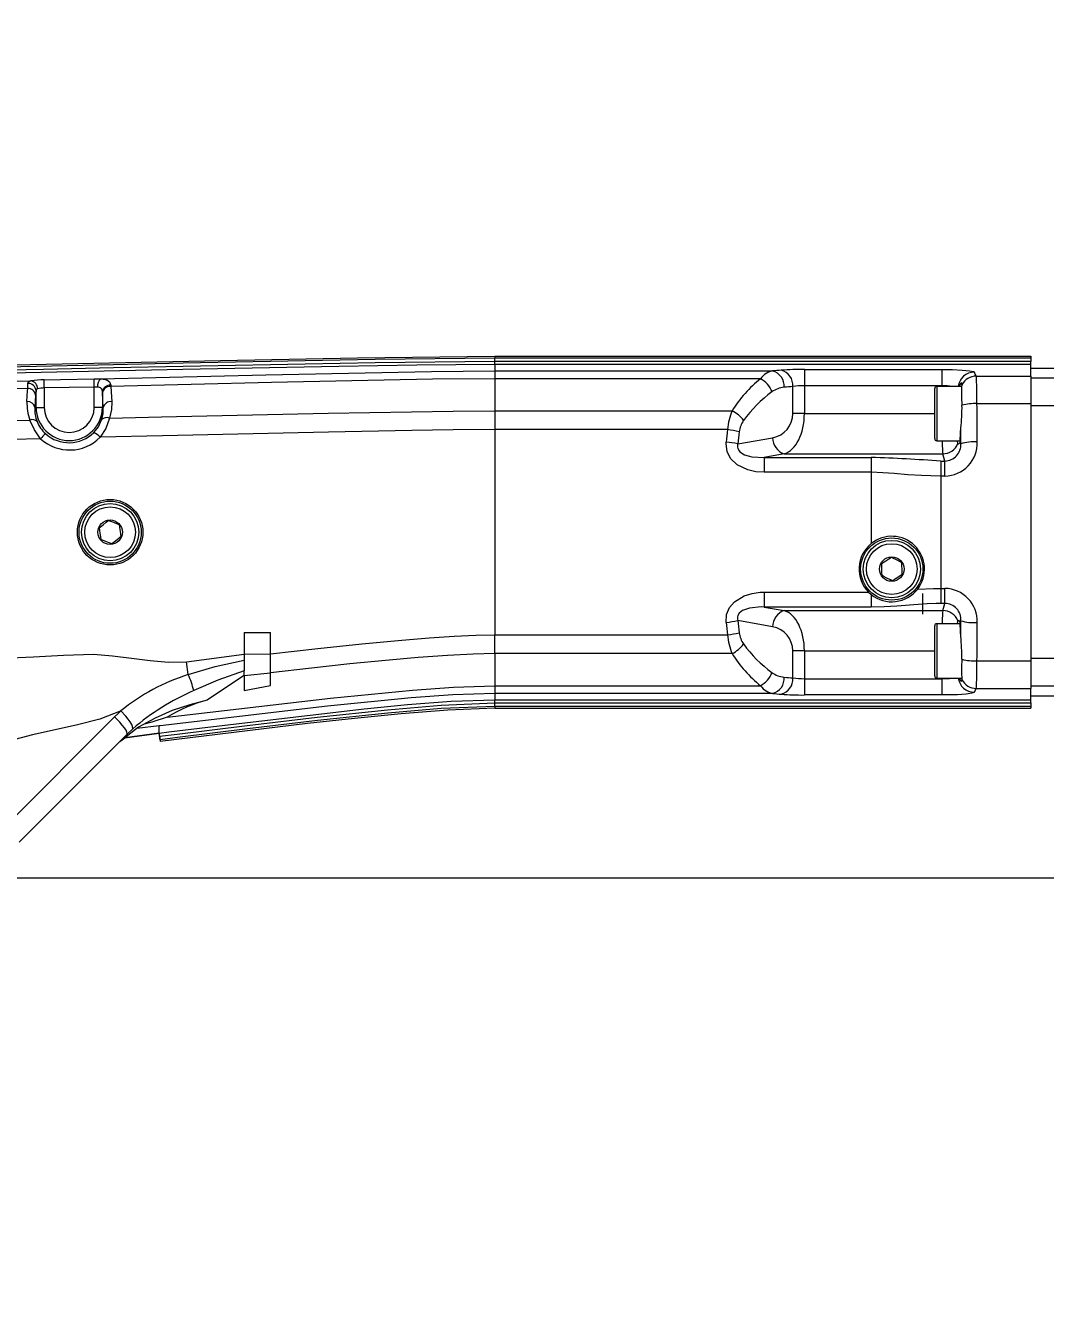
# Model space of a CAD drawing. Header units: millimetres. Extents: x 20 to 768, y 29 to 540.
# Drawn here: x 664.21 to 689.12, y 367.54 to 399.03 of the extents above; entities that cross this region are included whole.
import ezdxf

# ---------------------------------------------------------------- set-up
doc = ezdxf.new("R2010")
doc.units = ezdxf.units.MM
doc.linetypes.add('CENTERX2', pattern=[20.32, 12.7, -2.54, 2.54, -2.54])
doc.styles.add('SLDTEXTSTYLE0', font='TXT', dxfattribs={"width": 0.605})
doc.dimstyles.new('SLDDIMSTYLE1', dxfattribs={"dimtxt": 3.5, "dimasz": 3.5, "dimexe": 0, "dimexo": 0.0625, "dimgap": 0.875, "dimtad": 1, "dimtoh": 1, "dimdec": 4, "dimlfac": 10, "dimzin": 12, "dimdsep": 46, "dimtxsty": 'SLDTEXTSTYLE0', "dimsah": 1, "dimcen": 0.09, "dimadec": 1, "dimazin": 0, "dimtfac": 1, "dimtdec": 3, "dimtofl": 0, "dimtmove": 0, "dimatfit": 3, "dimfxl": 1, "dimfrac": 2, "dimtolj": 1, "dimtzin": 12, "dimarcsym": 0})
doc.dimstyles.new('SLDDIMSTYLE2', dxfattribs={"dimtxt": 3.5, "dimasz": 3.5, "dimexe": 0, "dimexo": 0.0625, "dimgap": 0.875, "dimtad": 1, "dimtoh": 1, "dimlfac": 10, "dimrnd": 1e-09, "dimzin": 12, "dimdsep": 46, "dimtxsty": 'SLDTEXTSTYLE0', "dimsah": 1, "dimcen": 0, "dimadec": 0, "dimazin": 0, "dimtfac": 1, "dimtdec": 3, "dimtofl": 0, "dimtmove": 0, "dimatfit": 3, "dimfxl": 1, "dimfrac": 2, "dimtolj": 1, "dimtzin": 12, "dimarcsym": 0})

# ---------------------------------------------------------------- blocks, each defined once
blk = doc.blocks.new('*D16')
at = {"color": 7, "linetype": 'Continuous', "lineweight": 0, "transparency": 16777216}
for p, q in [((463.857, 404.246), (457.23, 405.414)), ((668.128, 378.198), (768.307, 378.198))]:
    blk.add_line(p, q, dxfattribs=at)
blk.add_arc((611.578, 378.198), 155.229, 0, 170, dxfattribs=at)
for points in [[(458.707, 405.154), (459.883, 408.494), (458.825, 408.693)], [(766.807, 378.198), (767.306, 381.704), (766.229, 381.692)]]:
    blk.add_solid(points, dxfattribs=at)
at = {"color": 7, "linetype": 'Continuous', "lineweight": 0, "transparency": 16777216, "char_height": 3.5, "attachment_point": 1, "rotation": 355, "style": 'SLDTEXTSTYLE0'}
for s, insert in [('170', (620.444, 537.784)), ('%%d', (628.434, 537.075))]:
    blk.add_mtext(s, dxfattribs=dict(at, insert=insert))
blk = doc.blocks.new('*D17')
at = {"color": 7, "linetype": 'Continuous', "lineweight": 0, "transparency": 16777216}
for p, q in [((668.128, 378.198), (767.702, 378.198)), ((463.857, 352.151), (457.826, 351.088))]:
    blk.add_line(p, q, dxfattribs=at)
blk.add_arc((611.578, 378.198), 154.624, 190, 0, dxfattribs=at)
for points in [[(766.202, 378.198), (765.624, 374.705), (766.701, 374.693)], [(459.303, 351.348), (459.421, 347.809), (460.479, 348.008)]]:
    blk.add_solid(points, dxfattribs=at)
at = {"color": 7, "linetype": 'Continuous', "lineweight": 0, "transparency": 16777216, "char_height": 3.5, "attachment_point": 1, "rotation": 5, "style": 'SLDTEXTSTYLE0'}
for s, insert in [('%%d', (627.595, 228.914)), ('170', (619.604, 228.225))]:
    blk.add_mtext(s, dxfattribs=dict(at, insert=insert))
blk = doc.blocks.new('*D18')
at = {"color": 7, "linetype": 'Continuous', "lineweight": 0, "transparency": 16777216}
blk.add_line((701.455, 498.291), (611.578, 378.198), dxfattribs=at)
blk.add_solid([(701.455, 498.291), (698.927, 495.811), (699.789, 495.166)], dxfattribs=at)
at = {"color": 7, "linetype": 'Continuous', "lineweight": 0, "transparency": 16777216, "char_height": 3.5, "attachment_point": 1, "rotation": 53.189, "style": 'SLDTEXTSTYLE0'}
for s, insert in [('1500', (650.717, 438.022)), ('R', (648.641, 435.249))]:
    blk.add_mtext(s, dxfattribs=dict(at, insert=insert))
blk = doc.blocks.new('SW_CENTERMARKSYMBOL_3')
at = {"color": 0, "linetype": 'Continuous', "lineweight": 0}
blk.add_line((0.7, 0), (56.55, 0), dxfattribs=at)

msp = doc.modelspace()

# ---------------------------------------------------------------- linework, layer by layer
at = {"color": 7, "linetype": 'Continuous', "lineweight": 15}
for p, q in [((675.67432, 390.951278), (675.674367, 390.907694)), ((675.67432, 390.951278), (688.77455, 390.951278)), ((675.674367, 390.821228), (675.674367, 390.907694)), ((675.674367, 390.907694), (675.674552, 390.907694)), ((675.674552, 390.821228), (675.674367, 390.821228)), ((675.674552, 390.821228), (675.674552, 390.907694)), ((675.674552, 390.907694), (688.77455, 390.907694)), ((675.674552, 390.744833), (675.674552, 390.821228)), ((688.77455, 390.821228), (675.674552, 390.821228)), ((688.77455, 390.951278), (688.77455, 390.907694)), ((688.77455, 390.907694), (688.77455, 390.821228)), ((688.77455, 390.744833), (688.77455, 390.821228)), ((675.674552, 390.744833), (675.674552, 390.589006)), ((688.77455, 390.744833), (675.674552, 390.744833)), ((675.674552, 390.589006), (675.674552, 390.400576)), ((675.674552, 390.589006), (682.463819, 390.589006)), ((683.240241, 390.626857), (686.594969, 390.626857)), ((683.240241, 390.626857), (683.240241, 390.228085)), ((686.594969, 390.626857), (686.594969, 390.228085)), ((688.77455, 390.465138), (688.77455, 390.744833)), ((689.474553, 390.648484), (688.77455, 390.648484)), ((664.259881, 390.16165), (664.265502, 390.28705)), ((664.664346, 390.174023), (664.664346, 389.698485)), ((665.884757, 389.698485), (665.884757, 390.196222)), ((666.28806, 390.242301), (666.290605, 390.213036)), ((682.163656, 390.400576), (675.674552, 390.400576)), ((675.674552, 390.400575), (675.674552, 389.61369)), ((682.957393, 389.548484), (682.957393, 390.208985)), ((683.240241, 390.228085), (683.240241, 389.548484)), ((686.594969, 390.228085), (683.240241, 390.228085)), ((687.083108, 390.211985), (686.474556, 390.211985)), ((687.438745, 390.465138), (688.77455, 390.465138)), ((688.77455, 390.465138), (688.77455, 389.793562)), ((689.474553, 390.410535), (688.77455, 390.410535)), ((664.454925, 389.999952), (664.436162, 389.698485)), ((664.464623, 390.100406), (664.454925, 389.999952)), ((664.464623, 389.698485), (664.464623, 390.100406)), ((666.084487, 390.074818), (666.084487, 389.698485)), ((666.086263, 390.051399), (666.084487, 390.074818)), ((666.107625, 389.698485), (666.086263, 390.051399)), ((686.424554, 388.934984), (686.424554, 390.161985)), ((664.436162, 389.698485), (664.464623, 389.698485)), ((664.464623, 389.698485), (664.664346, 389.698485)), ((666.084487, 389.698485), (665.884757, 389.698485)), ((666.107625, 389.698485), (666.084487, 389.698485)), ((675.674552, 389.613689), (675.674552, 389.155324)), ((675.674552, 389.613689), (681.471533, 389.613689)), ((683.240241, 389.548484), (682.957393, 389.548484)), ((687.456966, 389.793562), (688.77455, 389.793562)), ((688.77455, 389.793562), (688.77455, 383.503407)), ((689.474553, 389.738911), (688.77455, 389.738911)), ((681.36344, 389.155324), (675.674552, 389.155324)), ((675.674552, 389.155323), (675.674552, 384.141644)), ((681.610996, 388.807619), (682.461584, 388.9576)), ((686.474556, 388.884985), (687.045288, 388.884985)), ((686.991364, 388.813438), (686.983538, 388.884985)), ((687.044442, 388.876727), (687.063867, 388.811363)), ((682.744426, 388.563677), (682.253904, 388.477185)), ((682.253904, 388.477185), (684.874553, 388.477185)), ((682.253904, 388.477185), (682.253904, 388.112542)), ((682.744426, 388.563677), (686.620951, 388.563677)), ((684.874553, 388.477179), (684.874553, 388.112532)), ((686.574555, 388.387696), (686.574555, 388.020545)), ((686.574555, 388.387696), (686.673254, 388.387696)), ((686.673254, 388.387696), (686.620951, 388.563677)), ((686.673254, 388.020545), (686.673254, 388.387696)), ((684.874553, 388.112542), (682.253904, 388.112542)), ((684.874553, 388.112532), (684.874553, 386.372985)), ((686.574555, 388.020557), (686.574555, 385.276418)), ((686.673254, 388.020545), (686.574555, 388.020545)), ((682.253904, 385.184427), (684.807247, 385.184427)), ((682.253904, 385.184427), (682.253904, 384.819784)), ((684.807247, 385.184427), (684.874553, 385.123985)), ((686.124552, 385.148484), (686.124552, 384.648484)), ((686.574555, 385.276424), (686.574555, 384.909273)), ((686.574555, 385.276424), (686.673254, 385.276424)), ((686.673254, 384.909273), (686.673254, 385.276424)), ((682.253904, 384.819784), (682.744426, 384.733292)), ((684.874553, 384.819784), (682.253904, 384.819784)), ((684.874553, 385.123988), (684.874553, 384.81979)), ((686.673254, 384.909273), (686.574555, 384.909273)), ((686.620951, 384.733292), (686.673254, 384.909273)), ((682.744426, 384.733292), (686.620951, 384.733292)), ((669.548661, 384.198484), (670.194227, 384.198484)), ((669.548661, 384.198484), (669.548661, 383.664162)), ((670.194227, 383.675168), (670.194227, 384.198484)), ((682.461584, 384.339369), (681.610996, 384.48935)), ((686.424554, 383.635712), (686.424554, 384.361984)), ((687.045288, 384.411985), (686.474556, 384.411985)), ((686.983782, 384.411985), (686.991364, 384.483531)), ((687.063867, 384.485606), (687.044442, 384.420242)), ((675.674552, 384.141645), (681.36344, 384.141645)), ((675.674552, 383.68328), (675.674552, 384.141644)), ((668.141812, 383.48119), (669.548661, 383.664164)), ((669.548661, 383.664162), (670.194227, 383.675168)), ((669.548661, 383.66416), (669.548661, 383.525436)), ((670.194227, 383.668027), (670.194227, 383.675168)), ((670.194227, 383.284527), (670.194227, 383.668027)), ((675.674552, 383.68328), (675.674552, 382.896394)), ((681.471533, 383.68328), (675.674552, 383.68328)), ((682.957393, 383.087984), (682.957393, 383.748485)), ((683.240241, 383.748485), (682.957393, 383.748485)), ((683.240241, 383.748485), (683.240241, 383.068884)), ((686.424554, 383.134984), (686.424554, 383.635712)), ((689.474553, 383.558058), (688.77455, 383.558058)), ((668.183315, 383.167233), (668.141812, 383.48119)), ((669.548661, 383.525436), (669.548661, 383.257692)), ((669.548661, 383.145948), (669.548661, 383.257692)), ((670.194227, 383.21483), (670.194227, 383.284527)), ((687.456966, 383.503407), (688.77455, 383.503407)), ((688.77455, 383.503407), (688.77455, 382.831831)), ((669.548661, 383.14598), (670.194227, 383.21483)), ((669.548661, 383.145948), (669.548661, 382.77717)), ((670.194227, 382.900094), (670.194227, 383.21483)), ((683.240241, 383.068884), (683.240241, 382.670112)), ((683.240241, 383.068884), (686.594969, 383.068884)), ((686.474556, 383.084985), (687.083733, 383.084985)), ((686.594969, 383.068884), (686.594969, 382.670112)), ((669.548661, 382.77717), (670.194227, 382.900094)), ((675.674552, 382.896393), (675.674552, 382.707964)), ((675.674552, 382.896393), (682.163656, 382.896393)), ((675.674552, 382.707964), (675.674552, 382.552136)), ((682.463819, 382.707964), (675.674552, 382.707964)), ((686.594969, 382.670112), (683.240241, 382.670112)), ((687.438745, 382.831831), (688.77455, 382.831831)), ((689.474553, 382.886434), (688.77455, 382.886434)), ((688.77455, 382.552136), (688.77455, 382.831831)), ((688.77455, 382.648485), (689.474553, 382.648485)), ((675.674552, 382.552136), (688.77455, 382.552136)), ((675.674552, 382.475741), (675.674552, 382.552136)), ((675.674552, 382.475741), (688.77455, 382.475741)), ((675.674552, 382.389275), (675.674552, 382.47574)), ((688.77455, 382.389275), (675.674552, 382.389275)), ((675.674552, 382.389275), (675.674552, 382.34569)), ((675.674552, 382.34569), (688.77455, 382.34569)), ((688.77455, 382.475741), (688.77455, 382.552136)), ((688.77455, 382.475741), (688.77455, 382.389275)), ((688.77455, 382.389275), (688.77455, 382.34569)), ((663.735873, 379.484105), (666.384286, 382.137231)), ((666.689045, 381.712974), (664.049203, 379.073133)), ((666.6313, 381.623666), (667.474562, 381.733382)), ((666.827494, 381.844381), (666.689039, 381.712972)), ((667.47433, 381.735228), (667.47455, 381.735257)), ((667.47455, 381.735257), (667.47455, 381.917207)), ((666.660089, 381.627412), (666.51336, 381.523728)), ((667.483902, 381.660412), (667.484147, 381.660444)), ((667.494953, 381.575887), (667.494721, 381.575858)), ((667.494721, 381.575858), (667.500288, 381.532312))]:
    msp.add_line(p, q, dxfattribs=at)
at = {"color": 8, "linetype": 'Continuous', "lineweight": 15}
for p, q in [((686.474556, 390.211985), (686.474556, 388.884985)), ((686.594969, 390.211985), (686.594969, 390.228085)), ((683.240241, 389.548484), (686.424554, 389.548484)), ((686.474556, 384.411985), (686.474556, 383.626521)), ((683.240241, 383.748485), (686.424554, 383.748485)), ((686.474556, 383.626521), (686.474556, 383.084985)), ((686.594969, 383.068884), (686.594969, 383.084985)), ((667.47455, 381.733467), (666.631562, 381.623865)), ((667.47455, 381.917207), (666.925323, 381.84776))]:
    msp.add_line(p, q, dxfattribs=at)
at = {"color": 7, "linetype": 'Continuous', "lineweight": 15, "flags": 128}
for points in [[(660.445246, 390.663158), (668.970925, 390.848168), (672.322208, 390.912033), (675.67432, 390.951278)], [(660.446266, 390.618899), (660.87184, 390.628259), (662.574119, 390.665905), (665.978688, 390.740875), (666.353268, 390.748994), (668.058253, 390.785358), (668.484509, 390.794272), (670.189608, 390.828874), (671.04221, 390.845273), (672.747571, 390.875491), (675.674367, 390.907694)], [(675.674367, 390.821228), (672.748995, 390.789315), (671.043837, 390.759368), (670.1913, 390.743103), (668.486297, 390.708842), (668.060059, 390.700012), (666.355116, 390.663963), (664.650214, 390.627074), (662.945325, 390.589746), (661.240456, 390.552358), (660.448119, 390.535069)], [(675.674552, 390.744835), (673.76827, 390.728349), (671.861989, 390.698172), (668.049425, 390.624254), (664.205504, 390.542409), (660.421932, 390.46017)], [(666.045261, 390.394777), (670.082337, 390.493689), (672.102189, 390.538182), (674.12383, 390.574818), (675.674552, 390.589006)], [(686.594969, 390.626857), (686.859119, 390.623272), (687.093485, 390.61264), (687.272001, 390.595406), (687.374789, 390.572588), (687.393868, 390.559314)], [(650.674552, 390.052668), (652.027399, 390.062136), (653.379238, 390.085236), (654.73007, 390.114017), (658.785585, 390.209377), (663.156861, 390.32075), (664.337886, 390.351141)], [(664.265502, 390.28705), (664.27477, 390.317417), (664.322329, 390.347563), (664.337886, 390.351141)], [(664.66071, 390.373081), (665.060646, 390.38037), (665.881157, 390.395259)], [(664.664346, 390.174023), (664.663679, 390.210694), (664.663029, 390.246122), (664.662427, 390.279104), (664.661891, 390.308522), (664.661438, 390.333378), (664.66108, 390.352828), (664.660836, 390.366214), (664.66071, 390.373081)], [(665.884757, 390.196222), (665.27046, 390.185073), (664.664346, 390.174023)], [(665.881157, 390.395259), (665.915889, 390.39574), (666.045261, 390.394777)], [(665.884757, 390.196222), (665.884096, 390.232866), (665.883458, 390.268268), (665.882862, 390.30123), (665.882326, 390.330637), (665.881879, 390.35549), (665.881527, 390.374951), (665.881282, 390.388359), (665.881157, 390.395259)], [(665.966803, 390.19576), (665.902126, 390.196704), (665.884757, 390.196222)], [(666.045261, 390.394777), (666.101182, 390.391047), (666.194845, 390.370867), (666.261453, 390.32165), (666.28806, 390.242301)], [(675.674552, 390.400574), (674.148071, 390.386391), (672.182578, 390.350952), (670.218134, 390.308139), (666.290605, 390.213036)], [(666.290605, 390.213036), (666.307569, 389.95864), (666.31437, 389.838373)], [(687.086857, 390.253762), (687.087387, 390.29629), (687.054855, 390.280866), (687.019623, 390.211985)], [(664.259881, 390.16165), (663.198287, 390.134594), (658.825237, 390.024315), (654.753933, 389.929735), (653.395123, 389.901348), (652.03532, 389.878721), (650.674552, 389.869482)], [(664.24324, 389.841569), (664.256484, 390.103788), (664.259881, 390.16165)], [(666.066993, 389.391159), (666.102875, 389.54752), (666.107625, 389.698485)], [(666.31437, 389.838373), (666.307897, 389.643984), (666.262222, 389.435573)], [(666.262222, 389.435573), (667.530394, 389.465667), (671.598596, 389.555866), (673.634851, 389.593111), (674.654377, 389.607415), (675.674552, 389.613691)], [(650.674552, 389.106599), (651.535845, 389.111737), (652.397135, 389.122718), (655.089495, 389.171611), (657.779709, 389.231572), (663.15924, 389.360437), (664.316392, 389.388596)], [(664.575547, 388.933533), (664.424032, 389.146701), (664.316392, 389.388596)], [(665.87683, 389.086802), (665.989185, 389.227675), (666.066993, 389.391159)], [(666.262222, 389.435573), (666.168064, 389.184795), (666.030813, 388.96903)], [(664.575547, 388.933533), (663.183695, 388.899356), (657.800436, 388.769328), (655.107376, 388.708879), (652.412165, 388.659618), (651.543805, 388.648489), (650.674552, 388.643302)], [(675.674552, 389.155323), (674.659151, 389.148936), (673.644406, 389.134424), (671.614254, 389.096739), (667.553956, 389.005621), (666.030813, 388.96903)], [(682.253904, 388.112542), (682.051492, 388.126765), (681.853903, 388.171771), (681.597728, 388.296221), (681.435997, 388.451968), (681.349975, 388.620244), (681.325013, 388.808337), (681.328154, 388.851682)], [(681.610996, 388.807619), (681.605661, 388.785716), (681.603814, 388.72494), (681.611574, 388.692392), (681.64379, 388.634701), (681.664759, 388.61173), (681.775552, 388.540692), (681.959027, 388.489477), (682.253904, 388.477185)], [(687.044442, 388.876727), (687.033838, 388.832827), (687.005496, 388.798695), (686.991364, 388.813438)], [(686.574555, 388.020566), (686.574549, 388.020566), (686.333329, 388.023131), (686.099434, 388.031374), (685.764861, 388.05449), (685.432905, 388.083682), (685.159088, 388.103852), (684.874553, 388.112534)], [(666.005493, 386.753073), (666.103906, 386.832084), (666.176546, 386.890401), (666.230595, 386.933793)], [(666.005493, 386.753073), (666.024709, 386.628336), (666.038889, 386.53627), (666.049445, 386.467764)], [(666.499663, 386.829205), (666.453249, 386.847246), (666.363848, 386.881998), (666.271437, 386.917919), (666.230595, 386.933793)], [(666.543615, 386.543896), (666.524399, 386.668633), (666.510213, 386.760699), (666.499663, 386.829205)], [(666.318506, 386.363176), (666.272098, 386.381217), (666.182697, 386.415968), (666.090286, 386.45189), (666.049445, 386.467764)], [(666.543615, 386.543896), (666.445196, 386.464885), (666.372556, 386.406568), (666.318506, 386.363176)], [(685.120058, 385.884745), (685.227287, 385.951316), (685.306424, 386.000451), (685.365314, 386.037012)], [(685.120058, 385.884745), (685.1241, 385.758601), (685.127086, 385.665496), (685.129303, 385.596217)], [(685.619802, 385.900752), (685.575909, 385.924255), (685.491348, 385.969531), (685.403937, 386.01633), (685.365314, 386.037012)], [(685.629046, 385.612224), (685.625005, 385.738369), (685.622025, 385.831473), (685.619802, 385.900752)], [(685.383797, 385.459957), (685.339898, 385.483461), (685.255337, 385.528737), (685.167927, 385.575536), (685.129303, 385.596217)], [(685.629046, 385.612224), (685.521824, 385.545653), (685.44268, 385.496518), (685.383797, 385.459957)], [(681.328154, 384.445286), (681.338668, 384.634987), (681.412173, 384.810196), (681.533182, 384.95016), (681.770587, 385.094732), (681.96047, 385.153737), (682.157737, 385.181292), (682.253904, 385.184427)], [(686.008078, 385.259972), (686.394924, 385.274918), (686.574555, 385.276415)], [(682.253904, 384.819784), (682.182336, 384.82239), (681.898719, 384.795852), (681.730569, 384.733731), (681.649226, 384.668823), (681.616348, 384.616951), (681.605924, 384.584125), (681.60407, 384.520865), (681.610996, 384.48935)], [(686.574555, 384.909262), (686.457903, 384.907525), (686.236394, 384.897045), (686.023516, 384.881602), (685.499049, 384.841567), (685.191822, 384.825847), (684.874553, 384.81979)], [(686.991364, 384.483531), (687.007279, 384.497795), (687.038511, 384.450779), (687.044442, 384.420242)], [(670.194227, 383.675168), (671.349401, 383.80585), (672.424215, 383.919042), (673.40625, 384.012002), (674.074442, 384.066791), (674.678451, 384.107476), (675.213361, 384.13286), (675.674552, 384.141647)], [(662.920082, 383.514153), (663.658846, 383.572449), (664.399481, 383.603815), (665.135539, 383.644186), (665.868509, 383.664425), (666.331792, 383.624359), (666.793287, 383.569137), (667.250508, 383.514542), (667.702043, 383.468979), (668.141812, 383.48119)], [(675.674552, 383.683278), (675.147355, 383.671764), (674.521464, 383.638862), (673.804951, 383.586323), (673.005897, 383.515898), (672.132367, 383.429338), (671.19245, 383.328394), (670.194215, 383.214819)], [(668.183345, 383.167178), (668.837768, 383.365624), (669.548661, 383.520083)], [(669.548661, 383.257723), (668.905956, 383.035952), (668.316442, 382.777649)], [(669.54856, 383.145905), (669.33524, 383.00439), (668.649859, 382.547672)], [(687.02119, 383.084985), (687.029797, 383.052931), (687.072033, 383.001661), (687.090367, 383.02265), (687.086857, 383.043207)], [(675.674552, 382.707964), (674.651379, 382.674381), (673.630619, 382.598167), (671.586687, 382.399908), (667.498821, 381.920223), (667.47455, 381.917207)], [(667.670501, 382.126003), (671.658749, 382.593645), (673.660517, 382.787788), (674.666369, 382.863122), (675.674552, 382.896395)], [(687.393868, 382.737655), (687.334735, 382.712573), (687.191522, 382.692205), (686.980862, 382.678109), (686.727196, 382.670986), (686.594969, 382.670112)], [(668.649859, 382.547672), (668.21881, 382.432376), (667.794091, 382.28754), (667.373574, 382.105896), (666.969616, 381.881517), (666.517938, 381.537263)], [(667.47455, 381.735257), (667.712611, 381.765724), (668.665022, 381.886187), (672.479564, 382.328967), (673.542667, 382.435202), (674.607742, 382.518465), (675.674552, 382.552135)], [(667.484147, 381.660444), (667.911882, 381.715045), (669.623363, 381.928395), (671.336162, 382.129256), (673.050911, 382.309134), (674.361241, 382.423679), (675.674552, 382.47574)], [(675.674552, 382.389275), (674.365336, 382.337383), (673.059065, 382.223362), (671.345705, 382.043848), (669.633645, 381.843576), (667.922628, 381.630424), (667.494953, 381.575887)], [(675.674552, 382.34569), (674.529052, 382.300828), (673.387003, 382.210007), (672.242576, 382.097438), (671.09676, 381.971755), (667.500288, 381.532312)], [(666.540724, 382.285526), (666.021866, 382.080035), (665.480167, 381.944879), (664.931262, 381.819317), (664.378214, 381.69318), (663.825119, 381.553033), (663.256461, 381.453409)], [(666.38428, 382.137227), (666.461981, 382.210487), (666.539568, 382.284112)], [(666.689045, 381.712974), (666.694647, 381.730904), (666.686738, 381.763036), (666.663313, 381.809634), (666.62438, 381.86874), (666.572357, 381.936257), (666.511613, 382.006831), (666.447342, 382.075182), (666.384286, 382.137231)], [(666.827494, 381.844381), (666.823441, 381.901069), (666.800946, 381.950361), (666.764331, 382.011505), (666.715765, 382.08045), (666.659105, 382.152042), (666.539568, 382.28411)], [(667.483902, 381.660412), (667.48004, 381.690561), (667.476642, 381.717135), (667.474699, 381.73233), (667.47433, 381.735228)], [(667.484147, 381.660444), (667.482126, 381.676214), (667.480272, 381.690681), (667.478621, 381.703529), (667.477221, 381.714479), (667.476088, 381.723292), (667.475254, 381.729778), (667.474741, 381.733796), (667.47455, 381.735257)], [(667.494721, 381.575858), (667.491556, 381.600584), (667.486734, 381.638285), (667.483902, 381.660412)], [(667.484147, 381.660444), (667.485965, 381.646249), (667.487681, 381.632822), (667.489279, 381.620311), (667.490739, 381.608853), (667.492056, 381.598576), (667.493201, 381.589592), (667.494172, 381.582001), (667.494953, 381.575887)]]:
    msp.add_lwpolyline(points, dxfattribs=at)
at = {"color": 8, "linetype": 'Continuous', "lineweight": 15, "flags": 128}
msp.add_lwpolyline([(667.670501, 382.126003), (667.295671, 382.00564), (667.105514, 381.957001)], dxfattribs=at)
at = {"color": 7, "linetype": 'Continuous', "lineweight": 15}
for centre, radius in [((666.274555, 386.648485), 0.799999), ((666.274553, 386.648485), 0.76), ((666.274553, 386.648485), 0.7), ((666.274553, 386.648485), 0.62), ((666.274553, 386.648485), 0.3), ((685.374553, 385.748485), 0.76), ((685.374553, 385.748485), 0.7), ((685.374553, 385.748485), 0.62), ((685.374553, 385.748485), 0.3)]:
    msp.add_circle(centre, radius, dxfattribs=at)
at = {"color": 7, "linetype": 'CENTERX2', "lineweight": 0}
msp.add_arc((611.578143, 378.198485), 150, 190, 170, dxfattribs=at)
at = {"color": 7, "linetype": 'Continuous', "lineweight": 15}
for centre, radius, start, end in [((682.361346, 390.216655), 0.386194, 356.1331978, 74.6128351), ((683.192036, 383.736898), 6.890127, 89.5991435, 94.3072724), ((682.573984, 390.236554), 0.384399, 355.8871949, 74.8336573), ((664.267079, 390.089195), 0.197862, 3.2481155, 90.4568044), ((664.676516, 387.754586), 2.618543, 90.3458399, 97.4303063), ((664.305318, 390.1562), 0.197643, 358.8278013, 80.5154207), ((664.673605, 389.498862), 0.675224, 90.785657, 104.642326), ((666.178939, 390.227104), 0.214439, 128.563858, 188.4048724), ((665.975031, 390.086039), 0.110029, 354.1466408, 94.2884926), ((666.275831, 390.049703), 0.192986, 86.3668437, 172.5224276), ((666.275734, 390.021852), 0.191761, 85.552129, 171.1364241), ((681.890834, 389.876349), 0.59097, 19.9052299, 62.5062967), ((682.800376, 389.593021), 0.6, 95.1360745, 126.1422504), ((686.29171, 350.74961), 39.6, 94.8300155, 95.1360745), ((683.227368, 388.314803), 1.913325, 89.6145155, 98.111656), ((686.474553, 390.161985), 0.05, 90, 180), ((689.827452, 390.024819), 2.750141, 175.224738, 185.6525571), ((687.441206, 390.06245), 0.402695, 90.3501654, 151.6355603), ((664.267155, 389.971941), 0.189848, 8.4847394, 92.1957054), ((664.516814, 390.101829), 0.052211, 105.4345777, 181.5621776), ((684.283862, 387.561802), 3.11527, 126.1422504, 144.2883083), ((665.371201, 389.791335), 1.129079, 177.450033, 200.8974988), ((664.2559, 389.657036), 0.184966, 12.9491406, 93.9247247), ((665.235234, 389.645698), 0.800814, 176.2205124, 201.4726484), ((665.274553, 389.698485), 0.809933, 180, 0), ((665.274553, 389.698485), 0.610207, 180, 0), ((666.290613, 389.650763), 0.189108, 82.7830447, 165.3833941), ((681.15651, 388.944011), 0.740073, 36.1140369, 64.8072654), ((682.357396, 389.548485), 0.6, 280, 0), ((682.573481, 389.705957), 4.517458, 353.4575032, 0.6086101), ((687.420276, 388.419827), 1.374224, 88.4700834, 103.8770231), ((664.377144, 389.245078), 0.155846, 43.6006975, 112.9433319), ((665.22298, 389.643386), 0.788568, 201.6422731, 228.0090773), ((666.194828, 389.280523), 0.169063, 66.5075613, 139.1252018), ((682.241552, 389.029982), 0.6, 144.2883083, 172.7994959), ((665.732485, 387.932789), 1.529704, 132.6838856, 139.1404143), ((665.284715, 389.708259), 1.050295, 227.5296626, 315.2649569), ((665.270636, 389.691876), 0.856495, 227.8097075, 315.0529971), ((665.707537, 388.705909), 0.416821, 39.1429446, 66.0366494), ((681.077131, 386.717276), 2.454802, 76.5938583, 83.3022173), ((701.09171, 386.648485), 19.6, 172.7994959, 173.6754669), ((682.877128, 388.957463), 0.415544, 179.9811282, 251.3766167), ((686.474553, 388.934985), 0.05, 180, 270), ((681.042715, 386.089654), 2.776738, 78.1905451, 84.0997797), ((686.618102, 388.967457), 0.40379, 270.4042893, 337.5775454), ((686.656107, 388.828007), 0.807644, 271.2165347, 1.8731071), ((686.663119, 388.788943), 0.401375, 271.4469212, 3.2021986), ((687.377446, 387.776271), 1.081549, 85.4460034, 106.8540676), ((682.800238, 332.870127), 55.645728, 86.1107782, 87.863681), ((685.374553, 385.748485), 0.8, 322.364099, 128.6821973), ((685.374552, 385.748486), 0.799998, 128.6821899, 224.8356494), ((685.374553, 385.748482), 0.799998, 231.3177343, 322.3642455), ((686.65584, 384.468709), 0.807903, 358.1454317, 88.7649264), ((686.667306, 384.511886), 0.397432, 356.2084871, 89.1423932), ((682.877128, 384.339506), 0.415544, 108.6233833, 180.0188718), ((686.618102, 384.329512), 0.40379, 22.4224546, 89.5957107), ((681.042686, 387.207479), 2.776905, 275.9004709, 281.8093517), ((681.077151, 386.579598), 2.454704, 276.6975774, 283.4062006), ((701.09171, 386.648485), 19.6, 186.3245331, 187.2005041), ((682.241552, 384.266987), 0.6, 187.2005041, 215.7116917), ((682.357396, 383.748485), 0.6, 0, 80), ((686.474553, 384.361985), 0.05, 90, 180), ((687.377446, 385.520698), 1.081549, 253.1459324, 274.5539966), ((681.156516, 384.352952), 0.740065, 295.1924926, 323.8860256), ((684.283862, 385.735168), 3.11527, 215.7116917, 233.8577496), ((680.542057, 383.485725), 6.548877, 0.5013432, 5.4325434), ((690.034928, 383.270562), 2.956825, 174.7128037, 184.4099013), ((687.42028, 384.877166), 1.374249, 256.1230563, 271.5297221), ((669.678215, 378.415026), 4.981839, 107.4620165, 129.0494885), ((666.407157, 382.343187), 1.958011, 12.8215784, 24.8904069), ((681.890838, 383.420617), 0.590965, 297.4935019, 340.0949714), ((682.800376, 383.703948), 0.6, 233.8577496, 264.8639255), ((682.361347, 383.080314), 0.386193, 285.3870456, 3.8668204), ((682.573984, 383.060415), 0.384399, 285.1663752, 4.1127221), ((686.29171, 422.54736), 39.6, 264.8639255, 265.1699845), ((683.213318, 384.774128), 1.705456, 261.3694526, 270.9045261), ((686.474553, 383.134985), 0.05, 180, 270), ((687.441206, 383.23452), 0.402696, 208.364495, 269.6497793), ((670.742159, 377.25479), 6.032173, 113.7123852, 130.4619986), ((683.185478, 389.367624), 6.697736, 265.62503, 270.4684787), ((669.535894, 379.141634), 3.519396, 104.5815521, 122.0076316)]:
    msp.add_arc(centre, radius, start, end, dxfattribs=at)
at = {"color": 8, "linetype": 'Continuous', "lineweight": 15}
for centre, radius, start, end in [((687.395686, 390.157912), 0.401407, 90.2595159, 172.2582403), ((686.638125, 388.819564), 1.409182, 81.1542531, 91.7549366), ((686.618546, 384.718701), 1.649985, 269.1812635, 278.0525374), ((687.395686, 383.139057), 0.401406, 187.7416352, 269.7405476)]:
    msp.add_arc(centre, radius, start, end, dxfattribs=at)
at = {"color": 7, "linetype": 'Continuous', "lineweight": 15}
for centre, major_axis, ratio, start_param, end_param in [((682.517533, 389.593021), (0, 1), 0.6, 0.089641411, 0.630801269), ((686.008868, 350.74961), (0, 40), 0.99, 0.084299673, 0.089641411), ((687.191675, 350.74961), (0, 40), 0.051883701, 6.163851822, 6.185602956), ((684.001019, 387.561802), (0, 3.51527), 0.88621072, 0.630801269, 0.947509725), ((687.43625, 389.670827), (0, 0.8), 0.02620389, 4.866415695, 6.163851822), ((681.958709, 389.029982), (0, 1), 0.6, 0.947509725, 1.445123822), ((682.640239, 389.548485), (0, 1), 0.6, 3.316125579, 4.71238898), ((686.41604, 386.648485), (0, 20.5), 0.051385188, 4.820203634, 4.866415695), ((700.808868, 386.648485), (0, 20), 0.98, 1.445123822, 1.4604124), ((687.026961, 389.548485), (0, 0.75), 0.052407779, 3.602438506, 4.215913345), ((686.016588, 386.648485), (0, 20.1), 0.052407779, 4.820203634, 4.839233968), ((682.640239, 383.748485), (0, 1), 0.6, 4.71238898, 6.108652382), ((700.808868, 386.648485), (0, 20), 0.98, 1.681180254, 1.696468831), ((687.026961, 383.748485), (0, 0.75), 0.052407779, 5.208864616, 5.822339455), ((686.016588, 386.648485), (0, 20.1), 0.052407779, 4.585543993, 4.604574326), ((686.41604, 386.648485), (0, 20.5), 0.051385188, 4.558362266, 4.604574326), ((681.958709, 384.266987), (0, 1), 0.6, 1.696468831, 2.194082929), ((684.001019, 385.735168), (0, 3.51527), 0.88621072, 2.194082929, 2.510791385), ((687.43625, 383.626142), (0, 0.8), 0.02620389, 3.260926138, 4.558362266), ((682.517533, 383.703948), (0, 1), 0.6, 2.510791385, 3.051951242), ((686.008868, 422.54736), (0, 40), 0.99, 3.051951242, 3.057292981), ((687.191675, 422.54736), (0, 40), 0.051883701, 3.239175005, 3.260926138)]:
    msp.add_ellipse(centre, major_axis=major_axis, ratio=ratio, start_param=start_param, end_param=end_param, dxfattribs=at)
at = {"color": 8, "linetype": 'Continuous', "lineweight": 15}
for centre, start_param, end_param in [((686.626412, 389.548485), 2.296283483, 2.967059728), ((686.626412, 383.748485), 0.174532925, 0.845309171)]:
    msp.add_ellipse(centre, major_axis=(0, 1), ratio=0.031444668, start_param=start_param, end_param=end_param, dxfattribs=at)

# ---------------------------------------------------------------- block references
at = {"color": 7, "linetype": 'Continuous', "lineweight": 0}
msp.add_blockref('SW_CENTERMARKSYMBOL_3', (611.578143, 378.198485), dxfattribs=at)

# ---------------------------------------------------------------- dimensions: what is measured, and where the dimension line sits
for base, line1, line2, picture, middle in [((625.107251, 532.836893), ((668.128225, 378.198485), (456.415654, 378.198485)), ((611.578143, 378.198485), (463.85698, 404.245711)), '*D16', (625.107251, 532.836893)), ((625.054523, 224.162753), ((611.578143, 378.198485), (463.85698, 352.151258)), ((668.128225, 378.198485), (456.415654, 378.198485)), '*D17', (625.054523, 224.162753))]:
    dim = msp.add_angular_dim_2l(base=base, line1=line1, line2=line2, text='170%%d', dimstyle='SLDDIMSTYLE1', dxfattribs=at)
    dim.commit()
    dim.dimension.update_dxf_attribs({"geometry": picture, "text_midpoint": middle, "dimtype": 162})
dim = msp.add_radius_dim(center=(611.578143, 378.198485), mpoint=(701.454806, 498.290888), dimstyle='SLDDIMSTYLE2', dxfattribs=at)
dim.commit()
dim.dimension.update_dxf_attribs({"geometry": '*D18', "text_midpoint": (656.516484, 438.244696), "dimtype": 164})

doc.saveas('drawing.dxf')
